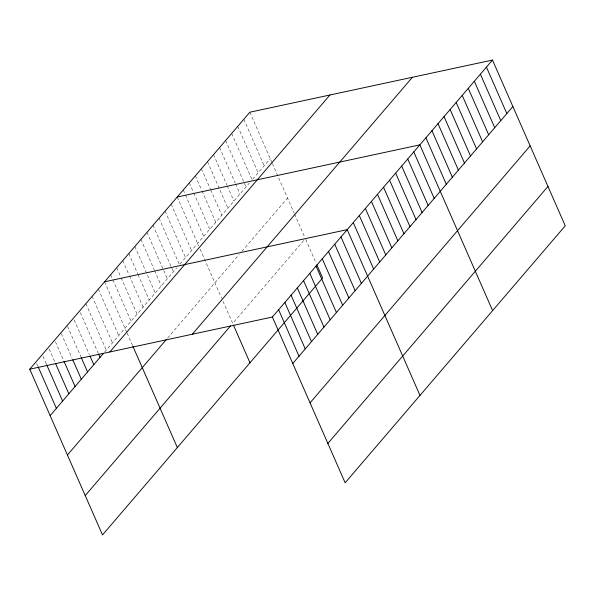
<?xml version="1.0" encoding="UTF-8"?>
<svg xmlns="http://www.w3.org/2000/svg" width="595" height="595" viewBox="0 0 595 595"><rect width="100%" height="100%" fill="white"/><g stroke="black" fill="none" stroke-linecap="round" stroke-linejoin="round"><path stroke-width="0.45" stroke-dasharray="2.98 2.23" d="M104.571 352.099L176.708 267.884M180.002 264.024L249.342 183.082M252.644 179.229L270.249 158.664M167.574 338.086L239.108 254.571M241.86 251.358L287.534 198.038M303.688 240.529L232.704 323.405L221.942 298.898M249.855 112.21L272.049 162.77M272.413 163.588L294.213 213.248M294.584 214.096L304.595 236.914M305.696 239.421L316.138 263.206M243.809 119.283L264.195 165.737M237.755 126.348L258.141 172.803M231.7 133.414L252.094 179.869M225.646 140.48L246.04 186.934M219.592 147.545L235.166 183.022M235.538 183.862L239.986 194M213.538 154.611L226.888 185.023M227.26 185.863L233.932 201.065M207.484 161.684L227.878 208.138M201.437 168.749L210.333 189.017M210.704 189.864L221.823 215.204M195.383 175.815L201.683 190.169M202.055 191.017L215.777 222.27M189.329 182.881L193.405 192.17M193.777 193.018L209.723 229.335M183.275 189.946L185.127 194.171M185.499 195.011L203.668 236.401M177.221 197.012L198.693 245.928M200.136 249.208L221.571 298.05M171.167 204.078L191.56 250.532M165.12 211.151L185.506 257.605M159.066 218.216L179.088 263.823M153.012 225.282L173.405 271.737M146.958 232.347L167.351 278.802M140.903 239.413L154.254 269.818M154.626 270.666L161.297 285.868M134.849 246.479L155.243 292.933M128.795 253.544L137.698 273.819M138.07 274.667L149.189 299.999M122.748 260.617L129.048 274.972M129.42 275.82L143.135 307.072M116.694 267.683L120.77 276.972M121.142 277.813L137.088 314.138M110.64 274.749L112.492 278.973M112.864 279.814L131.034 321.203M104.586 281.814L126.78 332.367M127.137 333.193L132.536 345.494M98.354 289.096L118.74 335.55M92.113 296.377L112.507 342.832M85.881 303.658L106.267 350.113M80.385 312.628L98.182 353.17M74.144 319.909L89.347 354.538M67.54 326.343L80.89 356.755M61.3 333.624L72.055 358.116M55.439 341.753L63.591 360.332M49.199 349.034L55.134 362.548M42.966 356.316L46.298 363.917M36.726 363.59L37.842 366.126"/><path stroke-width="0.89" d="M316.86 264.849L322.624 277.969L102.511 534.942L29.75 369.183L249.855 112.21L492.489 60.058L565.25 225.817L345.145 482.79L272.376 317.031L492.489 60.058M50.144 415.637L103.433 353.423M109.815 351.972L329.928 94.999M67.421 455.011L166.474 339.373M192.311 334.241L412.417 77.268M85.234 495.576L230.503 325.971M292.77 363.486L512.883 106.512M310.055 402.852L530.16 145.879M327.86 443.416L547.965 186.443M177.221 197.012L419.854 144.86L492.615 310.612M104.586 281.814L347.212 229.655L419.981 395.415M29.75 369.183L272.376 317.031M486.435 67.123L506.828 113.578M480.381 74.189L500.774 120.644M474.327 81.255L494.72 127.709M468.272 88.32L488.666 134.775M462.226 95.393L482.612 141.848M456.172 102.459L476.558 148.914M450.118 109.525L470.511 155.979M444.063 116.59L464.457 163.045M438.009 123.656L458.403 170.111M431.955 130.721L452.349 177.176M425.901 137.787L446.295 184.242M413.8 151.926L434.194 198.38M407.746 158.991L428.14 205.446M401.692 166.057L422.086 212.512M395.638 173.123L416.031 219.577M389.584 180.188L409.977 226.643M383.537 187.254L403.923 233.709M377.483 194.327L397.869 240.782M371.429 201.393L391.822 247.847M365.375 208.458L385.768 254.913M359.321 215.524L379.714 261.978M353.266 222.589L373.66 269.044M340.98 236.936L361.373 283.391M334.74 244.218L355.133 290.672M328.507 251.499L348.901 297.954M322.267 258.78L342.661 305.235M316.034 266.062L336.428 312.516M309.794 273.343L330.188 319.798M303.562 280.624L323.955 327.079M297.322 287.906L317.715 334.36M291.089 295.187L311.483 341.642M284.849 302.468L305.242 348.923M278.616 309.75L299.01 356.204M233.426 325.041L249.982 362.772M132.901 346.312L177.347 447.574M98.547 354.018L100.034 357.394M90.09 356.226L93.794 364.675M81.255 357.595L87.562 371.957M72.798 359.811L81.322 379.238M63.962 361.18L75.089 386.519M55.506 363.389L68.849 393.793M46.67 364.757L62.616 401.075M38.214 366.974L56.376 408.356"/></g></svg>
